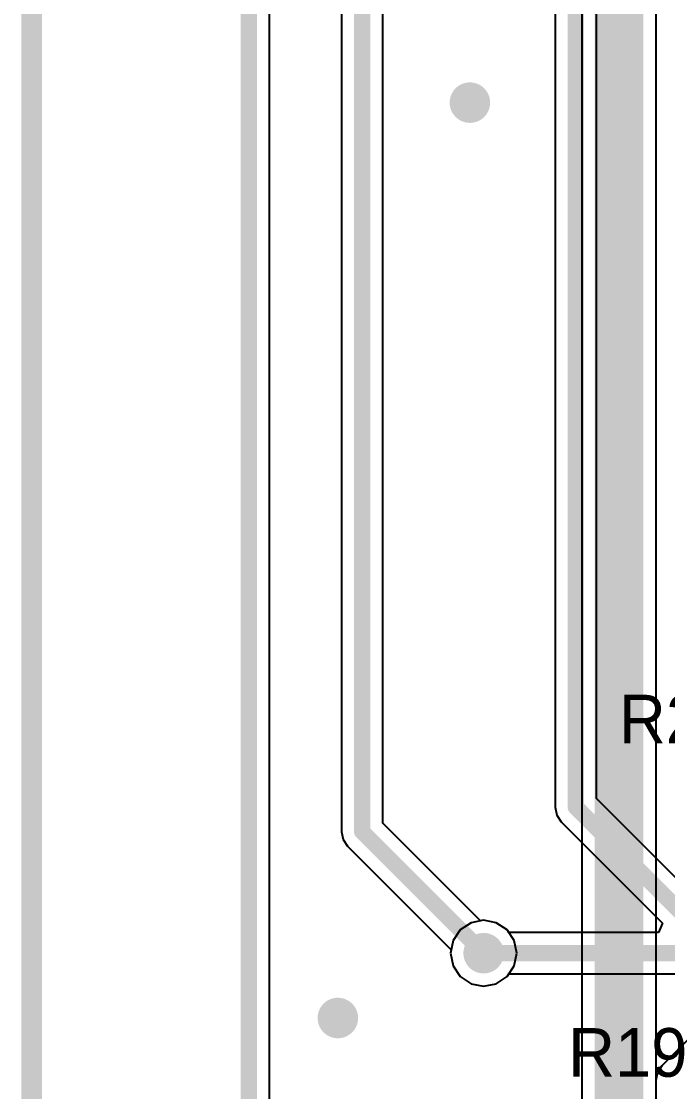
# Model space of a CAD drawing. Extents: x 10.58 to 11.54, y 9.91 to 15.27.
# Drawn here: x 10.598 to 10.912, y 13.486 to 14.007 of the extents above; entities that cross this region are included whole.
import ezdxf

# ---------------------------------------------------------------- set-up
doc = ezdxf.new("R2010")
doc.units = 0
for name, color, linetype in [('BOTTOMLAYER', 5, 'CONTINUOUS'), ('KEEPOUTLAYER', 6, 'CONTINUOUS'), ('MULTILAYER', 9, 'CONTINUOUS'), ('TOPLAYER', 1, 'CONTINUOUS'), ('TOPOVERLAY', 2, 'CONTINUOUS'), ('VIAHOLELAYER', 16, 'CONTINUOUS')]:
    doc.layers.add(name, color=color, linetype=linetype)

msp = doc.modelspace()

# ---------------------------------------------------------------- linework, layer by layer
at = {"layer": 'BOTTOMLAYER'}
for p, q in [((10.718394, 12.651505), (10.718394, 14.576317)), ((10.753442, 14.528479), (10.753442, 13.612731)), ((10.773512, 13.616887), (10.773512, 14.524322)), ((10.870216, 14.324018), (10.870216, 12.451951)), ((10.906344, 13.398087), (10.906344, 14.324018)), ((10.753442, 13.612731), (10.753441, 13.61273)), ((10.753441, 13.61273), (10.753442, 13.61273)), ((10.753442, 13.61273), (10.754205, 13.60889)), ((10.820977, 13.569423), (10.773512, 13.616887)), ((10.754205, 13.60889), (10.756381, 13.605635)), ((10.756381, 13.605635), (10.806785, 13.555231)), ((10.822532, 13.569732), (10.820977, 13.569423)), ((10.828677, 13.56851), (10.822532, 13.569732)), ((10.833886, 13.565029), (10.828677, 13.56851)), ((10.837366, 13.55982), (10.833886, 13.565029)), ((10.806785, 13.555231), (10.806475, 13.553675)), ((10.838589, 13.553675), (10.837366, 13.55982)), ((10.806475, 13.553675), (10.807698, 13.547531)), ((10.837366, 13.547531), (10.838589, 13.553675)), ((10.807698, 13.547531), (10.811178, 13.542322)), ((10.833886, 13.542322), (10.837366, 13.547531)), ((10.811178, 13.542322), (10.816387, 13.538841)), ((10.828677, 13.538841), (10.833886, 13.542322)), ((10.816387, 13.538841), (10.822532, 13.537619)), ((10.822532, 13.537619), (10.828677, 13.538841))]:
    msp.add_line(p, q, dxfattribs=at)
for points, const_width in [([(10.763477, 13.61273), (10.763477, 14.528479)], 0.007874), ([(10.88828, 12.451951), (10.88828, 14.335959)], 0.023622), ([(10.763477, 13.61273), (10.822532, 13.553675)], 0.007874)]:
    msp.add_lwpolyline(points, dxfattribs=dict(at, const_width=const_width))
for points, const_width in [([(10.810918, 13.967061, 1), (10.82076, 13.967061, 1)], 0.009843), ([(10.761508, 13.61273, 1), (10.765445, 13.61273, 1)], 0.003937), ([(10.761508, 13.61273, 1), (10.765445, 13.61273, 1)], 0.003937), ([(10.817611, 13.553675, 1), (10.827453, 13.553675, 1)], 0.009843), ([(10.820564, 13.553675, 1), (10.8245, 13.553675, 1)], 0.003937), ([(10.746745, 13.522179, 1), (10.756587, 13.522179, 1)], 0.009843)]:
    msp.add_lwpolyline(points, format="xyb", close=True, dxfattribs=dict(at, const_width=const_width))
at = {"layer": 'KEEPOUTLAYER'}
for points, const_width in [([(10.602847, 12.93514), (10.602847, 15.102101)], 0.01), ([(10.708359, 12.641469), (10.708359, 14.586352)], 0.007874)]:
    msp.add_lwpolyline(points, dxfattribs=dict(at, const_width=const_width))
at = {"layer": 'MULTILAYER', "const_width": 0.009843}
for points in [[(10.810918, 13.967061, 1), (10.82076, 13.967061, 1)], [(10.817611, 13.553675, 1), (10.827453, 13.553675, 1)], [(10.746745, 13.522179, 1), (10.756587, 13.522179, 1)]]:
    msp.add_lwpolyline(points, format="xyb", close=True, dxfattribs=at)
at = {"layer": 'TOPLAYER'}
for p, q in [((10.718394, 12.651505), (10.718394, 14.576317)), ((10.857266, 14.052416), (10.857266, 13.624654)), ((10.877337, 13.628811), (10.877337, 14.052416)), ((10.926516, 13.579632), (10.877337, 13.628811)), ((10.857266, 13.624654), (10.857266, 13.624654)), ((10.857266, 13.624654), (10.857266, 13.624654)), ((10.857266, 13.624654), (10.85803, 13.620814)), ((10.85803, 13.620814), (10.860205, 13.617558)), ((10.860205, 13.617558), (10.909433, 13.56833)), ((10.816387, 13.56851), (10.811178, 13.565029)), ((10.822532, 13.569732), (10.816387, 13.56851)), ((10.828677, 13.56851), (10.822532, 13.569732)), ((10.833886, 13.565029), (10.828677, 13.56851)), ((10.909433, 13.56833), (10.90752, 13.563711)), ((10.811178, 13.565029), (10.807698, 13.55982)), ((10.834767, 13.563711), (10.833886, 13.565029)), ((10.90752, 13.563711), (10.834767, 13.563711)), ((10.807698, 13.55982), (10.806475, 13.553675)), ((10.806475, 13.553675), (10.807698, 13.547531)), ((10.807698, 13.547531), (10.811178, 13.542322)), ((10.811178, 13.542322), (10.816387, 13.538841)), ((10.828677, 13.538841), (10.833886, 13.542322)), ((10.833886, 13.542322), (10.834767, 13.54364)), ((10.834767, 13.54364), (10.998528, 13.54364)), ((10.816387, 13.538841), (10.822532, 13.537619)), ((10.822532, 13.537619), (10.828677, 13.538841)), ((10.926373, 13.516197), (10.909136, 13.49896)), ((10.909136, 13.49896), (10.906961, 13.495704)), ((10.906961, 13.495704), (10.906197, 13.491864)), ((10.906197, 13.491864), (10.906197, 13.491864)), ((10.906197, 13.491864), (10.906197, 13.491864)), ((10.906197, 13.491864), (10.906197, 13.491864)), ((10.906197, 13.491864), (10.906197, 13.491864)), ((10.906197, 13.491864), (10.906197, 13.392291))]:
    msp.add_line(p, q, dxfattribs=at)
at = {"layer": 'TOPLAYER', "const_width": 0.007874}
for points in [[(10.867301, 13.624654), (10.867301, 14.072101)], [(10.867301, 13.624654), (10.922359, 13.569597)], [(10.822532, 13.553675), (11.212931, 13.553675)]]:
    msp.add_lwpolyline(points, dxfattribs=at)
at = {"layer": 'TOPLAYER'}
for points, const_width in [([(10.810918, 13.967061, 1), (10.82076, 13.967061, 1)], 0.009843), ([(10.865333, 13.624654, 1), (10.86927, 13.624654, 1)], 0.003937), ([(10.865333, 13.624654, 1), (10.86927, 13.624654, 1)], 0.003937), ([(10.817611, 13.553675, 1), (10.827453, 13.553675, 1)], 0.009843), ([(10.820564, 13.553675, 1), (10.8245, 13.553675, 1)], 0.003937), ([(10.746745, 13.522179, 1), (10.756587, 13.522179, 1)], 0.009843)]:
    msp.add_lwpolyline(points, format="xyb", close=True, dxfattribs=dict(at, const_width=const_width))
at = {"layer": 'VIAHOLELAYER', "const_width": 0.005906}
for points in [[(10.812886, 13.967061, 1), (10.818792, 13.967061, 1)], [(10.819579, 13.553675, 1), (10.825485, 13.553675, 1)], [(10.748713, 13.522179, 1), (10.754619, 13.522179, 1)]]:
    msp.add_lwpolyline(points, format="xyb", close=True, dxfattribs=at)

# ---------------------------------------------------------------- texts
at = {"layer": 'TOPOVERLAY'}
for s, p in [('R21', (10.88828, 13.655644)), ('R19', (10.86361, 13.493625))]:
    msp.add_text(s, height=0.023622, rotation=360, dxfattribs=at).set_placement(p)

doc.saveas('drawing.dxf')
